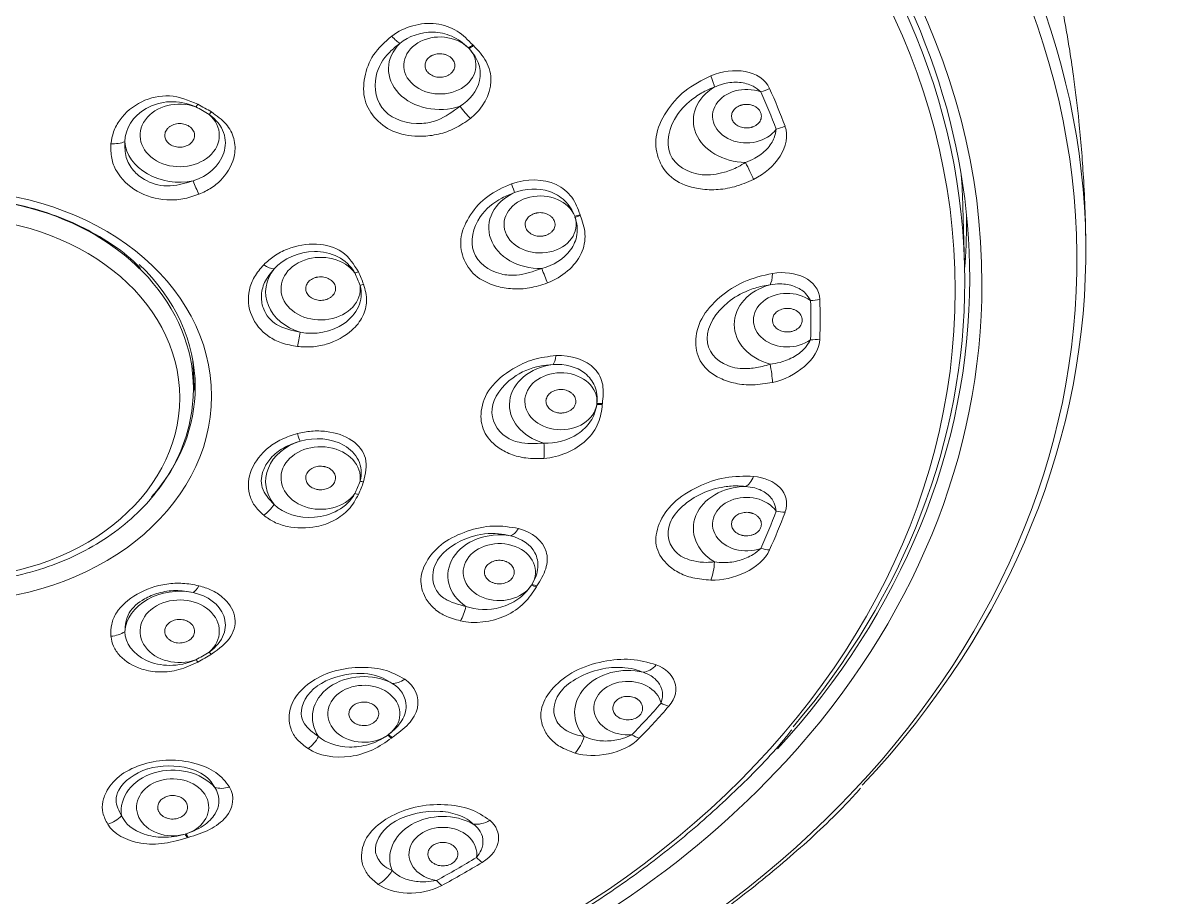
# Model space of a CAD drawing. Extents: x 0 to 1128, y 0 to 827.
# Drawn here: x 473.74 to 512.01, y 498.51 to 527.82 of the extents above; entities that cross this region are included whole.
import ezdxf

# ---------------------------------------------------------------- set-up
doc = ezdxf.new("R2010")
doc.units = 0
doc.header["$LTSCALE"] = 30
doc.header["$MEASUREMENT"] = 0
doc.layers.add('1', color=7, linetype='CONTINUOUS')

msp = doc.modelspace()

# ---------------------------------------------------------------- linework, layer by layer
at = {"layer": '1', "color": 7, "linetype": 'Continuous', "lineweight": 18}
for p, q in [((505.288, 519.757), (505.234, 521.65)), ((479.453, 515.557), (479.453, 516.042))]:
    msp.add_line(p, q, dxfattribs=at)
at = {"layer": '1', "color": 7, "linetype": 'Continuous', "lineweight": 13}
for centre, major_axis, ratio, start_param, end_param in [((471.353, 519.884), (37.699, 0), 0.790155, 5.156583, 10.55138), ((471.353, 519.075), (-34.52, 0), 0.790155, 3.141593, 6.283185), ((485.972, 527.762), (-0.475, 0.643), 0.18333, 2.072391, 2.769254), ((487.712, 526.39), (1.209, 0), 0.790155, 0.662184, 6.914598), ((487.712, 526.275), (-1.723, 0), 0.790155, 5.603381, 8.256586), ((471.353, 516.642), (21.895, 0), 0.790155, 0.645942, 0.647655), ((471.353, 516.628), (21.709, 0), 0.790155, 0.645942, 0.647655), ((496.523, 526.543), (-0.385, 0.923), 0.069891, 3.43752, 4.115548), ((497.982, 524.547), (-1.779, 0), 0.790155, 5.359245, 7.835444), ((497.982, 524.69), (1.136, 0), 0.790155, 1.132001, 5.779503), ((471.353, 517.853), (28.789, 0), 0.790155, 0.285362, 0.342957), ((471.353, 517.883), (-29.098, 0), 0.790155, 3.426954, 3.484549), ((478.994, 524.046), (1.328, 0), 0.790155, 1.151939, 7.016202), ((471.353, 515.742), (-14.424, 0), 0.790155, 4.064761, 4.10338), ((471.353, 515.736), (14.302, 0), 0.790155, 0.923169, 0.961787), ((488.589, 525.024), (-0.496, 0.628), 0.201371, 1.415733, 2.112596), ((476.643, 524.181), (-0.797, 0.065), 0.516767, 1.669693, 2.311148), ((478.994, 523.932), (-1.842, 0), 0.790155, 0.067887, 1.817068), ((497.937, 523.103), (-0.439, 0.898), 0.027536, 4.063541, 4.74157), ((471.353, 515.557), (-8.1, 0), 0.790155, 3.141593, 5.631894), ((479.568, 522.501), (-0.294, 0.744), 0.137649, 1.491595, 2.13305), ((489.956, 522.855), (-0.262, 0.756), 0.015481, 3.408453, 4.105317), ((491.07, 520.946), (-1.723, 0), 0.790155, 5.233782, 7.886987), ((491.07, 521.061), (1.209, 0), 0.790155, 0.292585, 6.544999), ((471.353, 516.628), (21.709, 0), 0.790155, 0.276343, 0.278056), ((471.353, 516.642), (21.895, 0), 0.790155, 0.276343, 0.278056), ((483.716, 518.91), (1.328, 0), 0.790155, 0.52362, 6.387883), ((483.716, 518.796), (-1.842, 0), 0.790155, 5.722754, 7.471935), ((481.72, 520.161), (-0.58, 0.551), 0.3757, 2.058773, 2.700229), ((471.353, 515.736), (14.302, 0), 0.790155, 0.29485, 0.333468), ((471.353, 515.742), (-14.424, 0), 0.790155, 3.436443, 3.475061), ((491.144, 519.555), (-0.285, 0.748), 0.006264, 1.527618, 2.224481), ((498.562, 519.988), (-0.155, 0.988), 0.252062, 3.38468, 4.062709), ((499.353, 517.71), (-1.779, 0), 0.790155, 5.045086, 7.521285), ((471.353, 519.075), (-34.52, 0), 0.790155, 2.51406, 3.141593), ((499.353, 517.853), (1.136, 0), 0.790155, 0.817842, 5.465344), ((471.353, 517.853), (28.789, 0), 0.790155, 6.254388, 6.311983), ((471.353, 517.883), (-29.098, 0), 0.790155, 3.112795, 3.17039), ((482.838, 517.444), (0.098, 0.794), 0.237725, 4.102152, 4.743607), ((491.427, 517.142), (-0.037, 0.799), 0.234951, 3.365531, 4.062394), ((491.765, 515.019), (-1.723, 0), 0.790155, 4.864183, 7.517388), ((498.562, 516.371), (-0.212, 0.977), 0.207528, 4.000239, 4.678268), ((491.765, 515.134), (1.209, 0), 0.790155, 6.206171, 12.458585), ((471.353, 516.628), (21.709, 0), 0.790155, 6.189929, 6.191642), ((471.353, 516.642), (21.895, 0), 0.790155, 6.189929, 6.191642), ((482.838, 514.551), (-0.208, 0.772), 0.056522, 2.257656, 2.899111), ((483.716, 512.447), (-1.842, 0), 0.790155, 5.094435, 6.843617), ((483.716, 512.562), (1.328, 0), 0.790155, 6.178487, 12.04275), ((491.026, 513.726), (-0.061, 0.798), 0.212439, 4.009316, 4.70618), ((471.353, 515.736), (14.302, 0), 0.790155, 5.949717, 5.988335), ((497.937, 513.256), (0.091, 0.996), 0.432054, 3.378193, 4.056222), ((471.353, 515.742), (-14.424, 0), 0.790155, 2.808124, 2.846742), ((497.982, 510.873), (-1.779, 0), 0.790155, 4.730926, 7.207126), ((497.982, 511.016), (1.136, 0), 0.790155, 0.503683, 5.151184), ((481.72, 511.833), (0.511, 0.615), 0.556904, 4.266721, 4.908177), ((471.353, 517.853), (28.789, 0), 0.790155, 5.940229, 5.997824), ((471.353, 517.883), (-29.098, 0), 0.790155, 2.798636, 2.856231), ((489.703, 509.293), (-1.723, 0), 0.790155, 4.494584, 7.147789), ((490.187, 511.395), (0.202, 0.774), 0.44544, 3.390589, 4.087452), ((489.703, 509.408), (1.209, 0), 0.790155, 5.836572, 12.088986), ((496.523, 509.816), (0.03, 1), 0.3897, 3.981884, 4.659913), ((471.353, 516.628), (21.709, 0), 0.790155, 5.82033, 5.822043), ((478.994, 507.311), (-1.842, 0), 0.790155, 4.466117, 6.215298), ((479.568, 509.493), (0.189, 0.777), 0.318853, 3.37933, 4.020785), ((471.353, 516.642), (21.895, 0), 0.790155, 5.82033, 5.822043), ((478.994, 507.426), (1.328, 0), 0.790155, 5.550169, 11.414432), ((488.252, 508.324), (0.177, 0.78), 0.425202, 4.026831, 4.723695), ((476.643, 507.813), (0.796, 0.078), 0.69797, 4.701126, 5.342581), ((471.353, 515.736), (14.302, 0), 0.790155, 5.321398, 5.360017), ((471.353, 515.742), (-14.424, 0), 0.790155, 2.179806, 2.218424), ((485.163, 504.543), (-1.723, 0), 0.790155, 4.124985, 6.77819), ((494.005, 504.705), (-1.779, 0), 0.790155, 4.416767, 6.892966), ((494.711, 507.005), (0.359, 0.933), 0.592247, 3.429012, 4.107041), ((485.163, 504.658), (1.209, 0), 0.790155, 5.466973, 11.719387), ((486.403, 506.39), (0.458, 0.656), 0.61852, 3.502348, 4.199211), ((494.005, 504.849), (1.136, 0), 0.790155, 0.189523, 4.837025), ((471.353, 517.853), (28.789, 0), 0.790155, 5.626069, 5.683664), ((471.353, 517.883), (-29.098, 0), 0.790155, 2.484477, 2.542072), ((483.195, 504.079), (0.431, 0.674), 0.60329, 4.128443, 4.825306), ((471.353, 516.628), (21.709, 0), 0.790155, 5.450731, 5.452444), ((471.353, 516.642), (21.895, 0), 0.790155, 5.450731, 5.452444), ((492.02, 504.079), (0.292, 0.956), 0.556219, 4.017305, 4.695334), ((478.758, 501.409), (-1.723, 0), 0.790155, 3.755386, 6.408591), ((478.758, 501.524), (1.209, 0), 0.790155, 5.097374, 11.349788), ((480.587, 502.803), (0.697, 0.393), 0.730817, 3.729164, 4.426027), ((476.538, 501.564), (0.676, 0.428), 0.72265, 4.3426, 5.039463), ((487.811, 499.811), (-1.779, 0), 0.790155, 4.102608, 6.578807), ((489.197, 501.849), (0.645, 0.764), 0.716961, 3.558568, 4.236597), ((471.353, 516.628), (21.709, 0), 0.790155, 5.081131, 5.082845), ((487.811, 499.954), (1.136, 0), 0.790155, 6.158549, 10.806051), ((471.353, 516.642), (21.895, 0), 0.790155, 5.081131, 5.082845), ((471.353, 517.853), (28.789, 0), 0.790155, 5.31191, 5.369505), ((471.353, 517.883), (-29.098, 0), 0.790155, 2.170317, 2.227912), ((485.494, 499.723), (0.575, 0.818), 0.690785, 4.125328, 4.803357)]:
    msp.add_ellipse(centre, major_axis=major_axis, ratio=ratio, start_param=start_param, end_param=end_param, dxfattribs=at)
at = {"layer": '1', "color": 7, "linetype": 'Continuous', "lineweight": 18}
for centre, major_axis, ratio, start_param, end_param in [((471.353, 519.24), (34.11, 0), 0.790155, 0, 3.141593), ((471.353, 520.166), (-37.999, 0), 0.790155, 2.502798, 3.799488), ((471.353, 519.154), (-33.944, 0), 0.790155, 3.141593, 3.806432), ((488.665, 527.467), (0.578, 0.553), 0.488794, 4.274683, 4.509098), ((488.688, 527.444), (-0.579, -0.552), 0.489427, 1.13396, 1.368375), ((498.465, 526.115), (-0.911, -0.412), 0.577214, 1.315641, 1.62953), ((479.534, 525.495), (0.386, 0.701), 0.350617, 4.145759, 4.299406), ((479.981, 525.239), (-0.41, -0.687), 0.369764, 1.0168, 1.170446), ((498.977, 524.87), (0.937, 0.348), 0.588121, 4.497406, 4.811294), ((471.353, 521.047), (-33.89, 0), 0.790155, 3.164173, 3.204425), ((492.227, 521.827), (0.752, 0.272), 0.589366, 4.502608, 4.737023), ((492.238, 521.799), (-0.753, -0.27), 0.589653, 1.362238, 1.596653), ((471.353, 521.17), (-34, 0), 0.790155, 3.141593, 3.150821), ((471.353, 521.17), (-34, 0), 0.790155, 3.082001, 3.141593), ((471.353, 515.608), (8.162, 0), 0.790155, 0, 0.691739), ((484.866, 519.925), (0.733, 0.321), 0.579144, 4.463746, 4.617392), ((485.037, 519.51), (-0.747, -0.287), 0.586457, 1.349092, 1.502739), ((471.353, 519.24), (34.11, 0), 0.790155, 5.658696, 6.283185), ((471.353, 519.154), (-33.944, 0), 0.790155, 2.551268, 3.141593), ((500.129, 519.121), (-0.999, -0.036), 0.612653, 1.548466, 1.862354), ((500.129, 517.811), (0.999, -0.036), 0.612653, 4.73472, 5.048608), ((471.353, 516.042), (8.1, 0), 0.790155, 0, 0.080209), ((471.353, 516.042), (8.15, 0), 0.790155, 6.195221, 6.272092), ((471.353, 515.608), (8.162, 0), 0.790155, 5.675484, 6.283185), ((492.967, 515.521), (-0.794, 0.094), 0.610244, 1.642903, 1.877318), ((492.97, 515.551), (0.795, -0.092), 0.610341, 4.783179, 5.017594), ((485.037, 512.943), (0.747, -0.287), 0.586457, 4.934093, 5.08774), ((484.866, 512.528), (-0.733, 0.321), 0.579144, 1.81944, 1.973086), ((498.977, 512.063), (-0.937, 0.348), 0.588121, 1.785779, 2.099668), ((498.465, 510.817), (0.911, -0.412), 0.577214, 4.967544, 5.281432), ((490.794, 509.486), (0.677, -0.426), 0.548886, 5.044741, 5.279156), ((490.777, 509.46), (-0.676, 0.427), 0.548418, 1.904211, 2.138626), ((479.981, 507.214), (0.41, -0.687), 0.369764, 5.266386, 5.420032), ((479.534, 506.958), (-0.386, 0.701), 0.350617, 2.137426, 2.291073), ((495.121, 505.631), (-0.756, 0.654), 0.50602, 1.983354, 2.297242), ((485.964, 504.432), (-0.467, 0.65), 0.412525, 2.091639, 2.326054), ((485.991, 504.452), (0.468, -0.649), 0.413301, 5.232558, 5.466973), ((494.146, 504.571), (0.716, -0.699), 0.485274, 5.154868, 5.468757), ((471.353, 519.075), (-34.52, 0), 0.790155, 0.629497, 2.51406), ((479.177, 501.118), (-0.234, 0.765), 0.220918, 2.197146, 2.431561), ((479.212, 501.129), (0.235, -0.765), 0.221897, 5.338424, 5.572839), ((488.938, 500.455), (-0.521, 0.854), 0.374386, 2.121555, 2.435444), ((487.597, 499.686), (0.475, -0.88), 0.345831, 5.28199, 5.595878)]:
    msp.add_ellipse(centre, major_axis=major_axis, ratio=ratio, start_param=start_param, end_param=end_param, dxfattribs=at)
at = {"layer": '1', "color": 7, "linetype": 'Continuous', "lineweight": 13}
for centre, major_axis in [((471.353, 518.862), (33.622, 0)), ((471.353, 515.309), (-8.709, 0)), ((471.353, 515.252), (7.641, 0))]:
    msp.add_ellipse(centre, major_axis=major_axis, ratio=0.790155, dxfattribs=at)
at = {"layer": '1', "color": 7, "linetype": 'Continuous', "lineweight": 18}
for points, knots in [([(509.351, 520.32), (509.345, 521.096), (509.297, 522.495), (509.145, 524.366), (508.977, 525.776), (508.831, 526.773), (508.71, 527.507), (508.597, 528.138), (508.474, 528.772), (508.262, 529.78), (507.922, 531.205), (507.354, 533.207), (506.594, 535.444), (505.653, 537.76), (504.68, 539.807), (503.896, 541.271), (503.334, 542.248), (502.909, 542.957), (502.352, 543.843), (501.53, 545.076), (500.325, 546.727), (499.345, 547.925), (498.775, 548.579)], [0, 0, 0, 0, 0.075311, 0.136171, 0.182256, 0.21336, 0.234183, 0.25491, 0.275875, 0.297078, 0.355152, 0.418363, 0.49946, 0.584913, 0.661635, 0.720158, 0.746456, 0.771986, 0.801818, 0.849529, 0.915719, 1, 1, 1, 1]), ([(488.015, 526.076), (488.028, 526.084), (488.054, 526.101), (488.1, 526.139), (488.15, 526.194), (488.191, 526.268), (488.22, 526.374), (488.203, 526.51), (488.101, 526.656), (487.96, 526.74), (487.829, 526.777), (487.727, 526.788), (487.624, 526.781), (487.526, 526.76), (487.459, 526.732), (487.419, 526.71), (487.392, 526.694), (487.325, 526.647), (487.243, 526.552), (487.208, 526.429), (487.215, 526.331), (487.237, 526.259), (487.276, 526.192), (487.348, 526.112), (487.472, 526.033), (487.656, 525.988), (487.816, 525.998), (487.919, 526.029), (487.975, 526.054), (488.002, 526.068), (488.015, 526.076)], [0, 0, 0, 0, 0.015625, 0.03125, 0.0625, 0.09375, 0.125, 0.1875, 0.25, 0.3125, 0.34375, 0.375, 0.40625, 0.4375, 0.46875, 0.476562, 0.484375, 0.5, 0.5625, 0.625, 0.65625, 0.6875, 0.71875, 0.75, 0.8125, 0.875, 0.9375, 0.96875, 0.984375, 1, 1, 1, 1]), ([(498.465, 525.503), (498.382, 525.571), (498.184, 525.735), (497.747, 525.848), (497.286, 525.817), (497.017, 525.71), (496.91, 525.668)], [0, 0, 0, 0, 0.208279, 0.500324, 0.801781, 1, 1, 1, 1]), ([(498.137, 524.314), (498.145, 524.316), (498.161, 524.321), (498.194, 524.331), (498.248, 524.353), (498.318, 524.394), (498.389, 524.455), (498.459, 524.55), (498.497, 524.688), (498.453, 524.855), (498.346, 524.971), (498.23, 525.036), (498.133, 525.07), (498.03, 525.086), (497.944, 525.085), (497.886, 525.078), (497.854, 525.072), (497.834, 525.067), (497.819, 525.063), (497.803, 525.059), (497.777, 525.05), (497.696, 525.019), (497.611, 524.962), (497.542, 524.882), (497.493, 524.793), (497.472, 524.674), (497.512, 524.532), (497.615, 524.409), (497.769, 524.322), (497.922, 524.292), (498.043, 524.296), (498.104, 524.306), (498.133, 524.313), (498.137, 524.314)], [0, 0, 0, 0, 0.007812, 0.015625, 0.03125, 0.0625, 0.09375, 0.125, 0.1875, 0.25, 0.3125, 0.34375, 0.375, 0.40625, 0.4375, 0.453125, 0.460938, 0.46875, 0.472656, 0.476562, 0.484375, 0.5, 0.5625, 0.59375, 0.625, 0.6875, 0.75, 0.8125, 0.875, 0.9375, 0.96875, 0.996094, 1, 1, 1, 1]), ([(479.399, 523.814), (479.408, 523.825), (479.426, 523.847), (479.457, 523.894), (479.484, 523.957), (479.497, 524.035), (479.487, 524.141), (479.425, 524.266), (479.282, 524.382), (479.092, 524.445), (478.921, 524.444), (478.793, 524.411), (478.705, 524.372), (478.642, 524.329), (478.605, 524.295), (478.585, 524.274), (478.558, 524.242), (478.525, 524.19), (478.49, 524.091), (478.493, 523.962), (478.568, 523.821), (478.705, 523.712), (478.885, 523.651), (479.081, 523.647), (479.234, 523.693), (479.337, 523.756), (479.379, 523.794), (479.399, 523.814)], [0, 0, 0, 0, 0.015625, 0.03125, 0.0625, 0.09375, 0.125, 0.1875, 0.25, 0.3125, 0.375, 0.40625, 0.4375, 0.46875, 0.484375, 0.492188, 0.5, 0.53125, 0.5625, 0.625, 0.6875, 0.75, 0.8125, 0.875, 0.9375, 0.96875, 1, 1, 1, 1]), ([(497.949, 523.141), (498.057, 523.184), (498.327, 523.29), (498.684, 523.572), (498.927, 523.928), (498.962, 524.16), (498.977, 524.257)], [0, 0, 0, 0, 0.200427, 0.49953, 0.790892, 1, 1, 1, 1]), ([(471.353, 521.958), (471.568, 521.958), (472.198, 521.939), (473.238, 521.812), (474.429, 521.515), (475.551, 521.082), (476.565, 520.518), (477.279, 520.009), (477.607, 519.672), (477.683, 519.588)], [0, 0, 0, 0, 0.088697, 0.260068, 0.431487, 0.602833, 0.774127, 0.945438, 1, 1, 1, 1]), ([(491.209, 520.682), (491.225, 520.685), (491.256, 520.694), (491.317, 520.716), (491.389, 520.753), (491.461, 520.811), (491.536, 520.901), (491.583, 521.033), (491.554, 521.198), (491.462, 521.317), (491.356, 521.388), (491.265, 521.428), (491.167, 521.451), (491.066, 521.459), (490.991, 521.452), (490.943, 521.443), (490.911, 521.436), (490.827, 521.411), (490.706, 521.346), (490.618, 521.242), (490.579, 521.148), (490.567, 521.075), (490.573, 521.001), (490.603, 520.906), (490.683, 520.797), (490.834, 520.702), (490.988, 520.666), (491.099, 520.665), (491.162, 520.672), (491.194, 520.678), (491.209, 520.682)], [0, 0, 0, 0, 0.015625, 0.03125, 0.0625, 0.09375, 0.125, 0.1875, 0.25, 0.3125, 0.34375, 0.375, 0.40625, 0.4375, 0.46875, 0.476562, 0.484375, 0.5, 0.5625, 0.625, 0.65625, 0.6875, 0.71875, 0.75, 0.8125, 0.875, 0.9375, 0.96875, 0.984375, 1, 1, 1, 1]), ([(485.037, 519.02), (485.102, 518.768), (485.08, 518.52), (484.885, 518.082), (484.713, 517.889), (484.087, 517.453), (483.517, 517.352), (483.029, 517.445)], [0, 0, 0, 0, 0.25, 0.25, 0.5, 0.5, 1, 1, 1, 1]), ([(483.871, 518.535), (483.887, 518.539), (483.918, 518.548), (483.978, 518.572), (484.046, 518.61), (484.115, 518.668), (484.186, 518.758), (484.229, 518.888), (484.2, 519.048), (484.092, 519.187), (483.953, 519.266), (483.825, 519.299), (483.725, 519.308), (483.642, 519.303), (483.586, 519.292), (483.555, 519.284), (483.509, 519.271), (483.444, 519.244), (483.342, 519.181), (483.248, 519.075), (483.204, 518.926), (483.234, 518.774), (483.334, 518.641), (483.49, 518.547), (483.648, 518.513), (483.777, 518.516), (483.84, 518.527), (483.871, 518.535)], [0, 0, 0, 0, 0.015625, 0.03125, 0.0625, 0.09375, 0.125, 0.1875, 0.25, 0.3125, 0.375, 0.40625, 0.4375, 0.46875, 0.484375, 0.492188, 0.5, 0.53125, 0.5625, 0.625, 0.6875, 0.75, 0.8125, 0.875, 0.9375, 0.96875, 1, 1, 1, 1]), ([(500.129, 518.508), (500.078, 518.593), (499.956, 518.798), (499.598, 519.009), (499.167, 519.091), (498.884, 519.053), (498.772, 519.038)], [0, 0, 0, 0, 0.208279, 0.500324, 0.801781, 1, 1, 1, 1]), ([(499.353, 517.458), (499.361, 517.458), (499.379, 517.458), (499.413, 517.461), (499.474, 517.468), (499.557, 517.489), (499.647, 517.531), (499.751, 517.604), (499.841, 517.725), (499.865, 517.895), (499.809, 518.032), (499.724, 518.122), (499.645, 518.177), (499.553, 518.218), (499.471, 518.239), (499.413, 518.246), (499.38, 518.248), (499.359, 518.248), (499.343, 518.248), (499.327, 518.248), (499.298, 518.246), (499.21, 518.236), (499.106, 518.203), (499.009, 518.143), (498.928, 518.071), (498.861, 517.962), (498.843, 517.818), (498.893, 517.675), (499.006, 517.556), (499.14, 517.49), (499.256, 517.463), (499.318, 517.458), (499.349, 517.458), (499.353, 517.458)], [0, 0, 0, 0, 0.007812, 0.015625, 0.03125, 0.0625, 0.09375, 0.125, 0.1875, 0.25, 0.3125, 0.34375, 0.375, 0.40625, 0.4375, 0.453125, 0.460938, 0.46875, 0.472656, 0.476562, 0.484375, 0.5, 0.5625, 0.59375, 0.625, 0.6875, 0.75, 0.8125, 0.875, 0.9375, 0.96875, 0.996094, 1, 1, 1, 1]), ([(498.772, 516.381), (498.885, 516.396), (499.168, 516.434), (499.598, 516.617), (499.955, 516.897), (500.078, 517.109), (500.129, 517.198)], [0, 0, 0, 0, 0.200427, 0.49953, 0.790892, 1, 1, 1, 1]), ([(464.882, 511.643), (464.889, 511.635), (465.121, 511.345), (465.72, 510.857), (466.672, 510.21), (467.753, 509.7), (468.916, 509.325), (470.138, 509.099), (471.389, 509.026), (472.641, 509.108), (473.862, 509.344), (475.025, 509.728), (476.101, 510.252), (477.065, 510.904), (477.892, 511.67), (478.562, 512.53), (479.058, 513.464), (479.362, 514.429), (479.447, 515.135), (479.453, 515.505), (479.453, 515.557)], [0, 0, 0, 0, 0.001863, 0.063469, 0.125304, 0.187297, 0.249386, 0.311528, 0.373702, 0.435903, 0.498134, 0.560396, 0.622683, 0.684966, 0.747192, 0.809278, 0.871128, 0.932666, 0.990473, 1, 1, 1, 1]), ([(491.722, 514.74), (491.738, 514.739), (491.771, 514.738), (491.838, 514.741), (491.922, 514.756), (492.015, 514.789), (492.127, 514.851), (492.231, 514.961), (492.279, 515.123), (492.248, 515.261), (492.182, 515.357), (492.115, 515.42), (492.034, 515.47), (491.943, 515.506), (491.87, 515.521), (491.821, 515.526), (491.789, 515.529), (491.699, 515.53), (491.556, 515.503), (491.426, 515.431), (491.347, 515.355), (491.303, 515.29), (491.274, 515.22), (491.259, 515.122), (491.283, 514.998), (491.381, 514.866), (491.508, 514.789), (491.611, 514.757), (491.673, 514.745), (491.705, 514.741), (491.722, 514.74)], [0, 0, 0, 0, 0.015625, 0.03125, 0.0625, 0.09375, 0.125, 0.1875, 0.25, 0.3125, 0.34375, 0.375, 0.40625, 0.4375, 0.46875, 0.476562, 0.484375, 0.5, 0.5625, 0.625, 0.65625, 0.6875, 0.71875, 0.75, 0.8125, 0.875, 0.9375, 0.96875, 0.984375, 1, 1, 1, 1]), ([(483.562, 512.186), (483.578, 512.182), (483.61, 512.175), (483.676, 512.167), (483.76, 512.166), (483.858, 512.18), (483.983, 512.22), (484.114, 512.305), (484.21, 512.449), (484.226, 512.611), (484.172, 512.74), (484.093, 512.826), (484.019, 512.88), (483.948, 512.914), (483.895, 512.931), (483.864, 512.939), (483.817, 512.95), (483.744, 512.959), (483.615, 512.955), (483.46, 512.913), (483.313, 512.812), (483.224, 512.675), (483.206, 512.521), (483.263, 512.373), (483.366, 512.272), (483.472, 512.214), (483.531, 512.194), (483.562, 512.186)], [0, 0, 0, 0, 0.015625, 0.03125, 0.0625, 0.09375, 0.125, 0.1875, 0.25, 0.3125, 0.375, 0.40625, 0.4375, 0.46875, 0.484375, 0.492188, 0.5, 0.53125, 0.5625, 0.625, 0.6875, 0.75, 0.8125, 0.875, 0.9375, 0.96875, 1, 1, 1, 1]), ([(498.977, 511.45), (498.962, 511.543), (498.927, 511.767), (498.683, 512.054), (498.325, 512.234), (498.056, 512.266), (497.949, 512.278)], [0, 0, 0, 0, 0.208279, 0.500324, 0.801781, 1, 1, 1, 1]), ([(497.828, 510.641), (497.836, 510.638), (497.853, 510.635), (497.886, 510.628), (497.947, 510.621), (498.034, 510.62), (498.136, 510.638), (498.264, 510.682), (498.397, 510.775), (498.486, 510.931), (498.486, 511.075), (498.44, 511.181), (498.387, 511.254), (498.316, 511.314), (498.246, 511.354), (498.193, 511.375), (498.163, 511.385), (498.143, 511.39), (498.128, 511.394), (498.112, 511.398), (498.084, 511.403), (497.996, 511.416), (497.884, 511.409), (497.768, 511.376), (497.663, 511.327), (497.557, 511.24), (497.484, 511.107), (497.476, 510.959), (497.536, 510.818), (497.638, 510.722), (497.738, 510.669), (497.795, 510.649), (497.824, 510.642), (497.828, 510.641)], [0, 0, 0, 0, 0.007812, 0.015625, 0.03125, 0.0625, 0.09375, 0.125, 0.1875, 0.25, 0.3125, 0.34375, 0.375, 0.40625, 0.4375, 0.453125, 0.460938, 0.46875, 0.472656, 0.476562, 0.484375, 0.5, 0.5625, 0.59375, 0.625, 0.6875, 0.75, 0.8125, 0.875, 0.9375, 0.96875, 0.996094, 1, 1, 1, 1]), ([(496.91, 509.751), (497.018, 509.739), (497.288, 509.707), (497.748, 509.778), (498.184, 509.96), (498.382, 510.132), (498.465, 510.204)], [0, 0, 0, 0, 0.200427, 0.49953, 0.790892, 1, 1, 1, 1]), ([(489.483, 509.054), (489.498, 509.048), (489.528, 509.037), (489.592, 509.021), (489.677, 509.011), (489.779, 509.015), (489.911, 509.042), (490.059, 509.115), (490.178, 509.251), (490.211, 509.389), (490.194, 509.498), (490.161, 509.575), (490.108, 509.645), (490.039, 509.704), (489.979, 509.739), (489.935, 509.758), (489.906, 509.77), (489.823, 509.796), (489.678, 509.812), (489.523, 509.782), (489.415, 509.733), (489.344, 509.686), (489.285, 509.629), (489.226, 509.542), (489.192, 509.419), (489.223, 509.269), (489.306, 509.16), (489.387, 509.1), (489.44, 509.072), (489.468, 509.059), (489.483, 509.054)], [0, 0, 0, 0, 0.015625, 0.03125, 0.0625, 0.09375, 0.125, 0.1875, 0.25, 0.3125, 0.34375, 0.375, 0.40625, 0.4375, 0.46875, 0.476562, 0.484375, 0.5, 0.5625, 0.625, 0.65625, 0.6875, 0.71875, 0.75, 0.8125, 0.875, 0.9375, 0.96875, 0.984375, 1, 1, 1, 1]), ([(478.59, 507.193), (478.599, 507.183), (478.62, 507.162), (478.667, 507.125), (478.734, 507.085), (478.825, 507.051), (478.955, 507.026), (479.125, 507.034), (479.309, 507.105), (479.443, 507.229), (479.494, 507.358), (479.495, 507.464), (479.475, 507.542), (479.443, 507.603), (479.413, 507.642), (479.394, 507.663), (479.364, 507.693), (479.312, 507.734), (479.204, 507.791), (479.048, 507.828), (478.854, 507.815), (478.68, 507.746), (478.551, 507.63), (478.486, 507.483), (478.495, 507.354), (478.538, 507.258), (478.57, 507.214), (478.59, 507.193)], [0, 0, 0, 0, 0.015625, 0.03125, 0.0625, 0.09375, 0.125, 0.1875, 0.25, 0.3125, 0.375, 0.40625, 0.4375, 0.46875, 0.484375, 0.492188, 0.5, 0.53125, 0.5625, 0.625, 0.6875, 0.75, 0.8125, 0.875, 0.9375, 0.96875, 1, 1, 1, 1]), ([(495.121, 505.018), (495.144, 505.11), (495.2, 505.332), (495.094, 505.663), (494.843, 505.919), (494.614, 506.013), (494.523, 506.05)], [0, 0, 0, 0, 0.208279, 0.500324, 0.801781, 1, 1, 1, 1]), ([(493.711, 504.529), (493.718, 504.525), (493.733, 504.517), (493.762, 504.503), (493.817, 504.481), (493.899, 504.46), (494.003, 504.451), (494.142, 504.462), (494.305, 504.518), (494.451, 504.644), (494.507, 504.781), (494.505, 504.894), (494.483, 504.976), (494.439, 505.051), (494.388, 505.105), (494.346, 505.138), (494.321, 505.155), (494.305, 505.165), (494.291, 505.173), (494.278, 505.18), (494.253, 505.192), (494.174, 505.225), (494.066, 505.246), (493.942, 505.243), (493.823, 505.222), (493.689, 505.165), (493.567, 505.057), (493.501, 504.918), (493.503, 504.769), (493.563, 504.653), (493.637, 504.578), (493.683, 504.546), (493.708, 504.531), (493.711, 504.529)], [0, 0, 0, 0, 0.007812, 0.015625, 0.03125, 0.0625, 0.09375, 0.125, 0.1875, 0.25, 0.3125, 0.34375, 0.375, 0.40625, 0.4375, 0.453125, 0.460938, 0.46875, 0.472656, 0.476562, 0.484375, 0.5, 0.5625, 0.59375, 0.625, 0.6875, 0.75, 0.8125, 0.875, 0.9375, 0.96875, 0.996094, 1, 1, 1, 1]), ([(484.796, 504.39), (484.807, 504.38), (484.83, 504.362), (484.883, 504.329), (484.957, 504.295), (485.054, 504.269), (485.19, 504.257), (485.361, 504.282), (485.534, 504.376), (485.628, 504.495), (485.662, 504.601), (485.666, 504.683), (485.649, 504.763), (485.612, 504.838), (485.571, 504.888), (485.54, 504.918), (485.517, 504.937), (485.452, 504.986), (485.324, 505.042), (485.166, 505.058), (485.043, 505.043), (484.955, 505.019), (484.874, 504.983), (484.779, 504.919), (484.691, 504.814), (484.651, 504.665), (484.679, 504.54), (484.728, 504.461), (484.764, 504.419), (484.785, 504.4), (484.796, 504.39)], [0, 0, 0, 0, 0.015625, 0.03125, 0.0625, 0.09375, 0.125, 0.1875, 0.25, 0.3125, 0.34375, 0.375, 0.40625, 0.4375, 0.46875, 0.476562, 0.484375, 0.5, 0.5625, 0.625, 0.65625, 0.6875, 0.71875, 0.75, 0.8125, 0.875, 0.9375, 0.96875, 0.984375, 1, 1, 1, 1]), ([(443.508, 503.776), (443.787, 503.444), (444.566, 502.566), (445.982, 501.221), (447.75, 499.757), (449.655, 498.405), (451.683, 497.17), (453.822, 496.059), (456.061, 495.079), (458.386, 494.235), (460.785, 493.533), (463.243, 492.975), (465.747, 492.566), (468.283, 492.307), (470.836, 492.2), (473.393, 492.246), (475.937, 492.443), (478.456, 492.792), (480.935, 493.29), (483.36, 493.935), (485.717, 494.722), (487.993, 495.648), (490.175, 496.708), (492.25, 497.894), (494.207, 499.202), (496.037, 500.622), (497.715, 502.153), (498.869, 503.328), (499.418, 504.011), (499.506, 504.124)], [0, 0, 0, 0, 0.02283, 0.061557, 0.100301, 0.139057, 0.177824, 0.216598, 0.255377, 0.29416, 0.332945, 0.371732, 0.410519, 0.449308, 0.488097, 0.526887, 0.565678, 0.60447, 0.643263, 0.682058, 0.720853, 0.759649, 0.798445, 0.83724, 0.876031, 0.914818, 0.953596, 0.992363, 1, 1, 1, 1]), ([(492.547, 503.9), (492.639, 503.863), (492.868, 503.768), (493.314, 503.727), (493.786, 503.794), (494.04, 503.91), (494.146, 503.958)], [0, 0, 0, 0, 0.200427, 0.49953, 0.790892, 1, 1, 1, 1]), ([(487.643, 492.942), (488.073, 493.104), (489.305, 493.59), (491.289, 494.482), (493.542, 495.67), (495.682, 496.984), (497.701, 498.413), (499.579, 499.958), (500.944, 501.216), (501.64, 501.979), (501.804, 502.164)], [0, 0, 0, 0, 0.077128, 0.223235, 0.369366, 0.515489, 0.6616, 0.807691, 0.953754, 1, 1, 1, 1]), ([(478.293, 501.379), (478.299, 501.367), (478.312, 501.343), (478.346, 501.297), (478.399, 501.245), (478.479, 501.193), (478.599, 501.142), (478.77, 501.118), (478.975, 501.155), (479.117, 501.239), (479.197, 501.329), (479.238, 501.404), (479.259, 501.484), (479.259, 501.564), (479.244, 501.622), (479.228, 501.659), (479.216, 501.683), (479.177, 501.747), (479.083, 501.836), (478.944, 501.897), (478.822, 501.918), (478.729, 501.921), (478.637, 501.91), (478.519, 501.877), (478.389, 501.804), (478.284, 501.677), (478.252, 501.552), (478.262, 501.465), (478.277, 501.416), (478.287, 501.391), (478.293, 501.379)], [0, 0, 0, 0, 0.015625, 0.03125, 0.0625, 0.09375, 0.125, 0.1875, 0.25, 0.3125, 0.34375, 0.375, 0.40625, 0.4375, 0.46875, 0.476562, 0.484375, 0.5, 0.5625, 0.625, 0.65625, 0.6875, 0.71875, 0.75, 0.8125, 0.875, 0.9375, 0.96875, 0.984375, 1, 1, 1, 1]), ([(488.938, 499.843), (488.997, 499.925), (489.138, 500.122), (489.18, 500.46), (489.062, 500.762), (488.895, 500.906), (488.829, 500.963)], [0, 0, 0, 0, 0.208279, 0.500324, 0.801781, 1, 1, 1, 1]), ([(487.406, 499.722), (487.411, 499.716), (487.422, 499.705), (487.444, 499.685), (487.487, 499.651), (487.558, 499.61), (487.653, 499.576), (487.79, 499.553), (487.967, 499.567), (488.154, 499.651), (488.261, 499.767), (488.304, 499.875), (488.314, 499.958), (488.302, 500.04), (488.275, 500.105), (488.248, 500.146), (488.231, 500.168), (488.219, 500.182), (488.209, 500.192), (488.199, 500.203), (488.181, 500.22), (488.119, 500.271), (488.024, 500.317), (487.905, 500.344), (487.784, 500.354), (487.633, 500.332), (487.475, 500.259), (487.358, 500.143), (487.302, 500.001), (487.313, 499.876), (487.355, 499.787), (487.386, 499.744), (487.404, 499.724), (487.406, 499.722)], [0, 0, 0, 0, 0.007812, 0.015625, 0.03125, 0.0625, 0.09375, 0.125, 0.1875, 0.25, 0.3125, 0.34375, 0.375, 0.40625, 0.4375, 0.453125, 0.460938, 0.46875, 0.472656, 0.476562, 0.484375, 0.5, 0.5625, 0.59375, 0.625, 0.6875, 0.75, 0.8125, 0.875, 0.9375, 0.96875, 0.996094, 1, 1, 1, 1]), ([(486.109, 499.401), (486.176, 499.344), (486.342, 499.2), (486.73, 499.054), (487.192, 499.005), (487.477, 499.053), (487.597, 499.073)], [0, 0, 0, 0, 0.200427, 0.49953, 0.790892, 1, 1, 1, 1])]:
    msp.add_open_spline(points, degree=3, knots=knots, dxfattribs=at)
at = {"layer": '1', "color": 7, "linetype": 'Continuous', "lineweight": 13}
for points, knots in [([(488.813, 527.079), (488.655, 527.245), (488.489, 527.414), (488.081, 527.669), (487.84, 527.755), (487.078, 527.848), (486.517, 527.686), (486.097, 527.376)], [0, 0, 0, 0, 0.25, 0.25, 0.5, 0.5, 1, 1, 1, 1]), ([(488.736, 524.615), (488.567, 524.497), (488.241, 524.267), (487.668, 524.068), (486.987, 523.986), (486.206, 524.089), (485.538, 524.551), (485.133, 525.216), (485.149, 525.996), (485.432, 526.782), (485.873, 527.176), (486.097, 527.376)], [0, 0, 0, 0, 0.087607, 0.169371, 0.250856, 0.377447, 0.501128, 0.621802, 0.747777, 0.872041, 1, 1, 1, 1]), ([(486.372, 527.131), (486.663, 527.366), (487.069, 527.516), (487.696, 527.501), (487.91, 527.456), (488.314, 527.278), (488.504, 527.143), (488.665, 526.977)], [0, 0, 0, 0, 0.5, 0.5, 0.75, 0.75, 1, 1, 1, 1]), ([(486.372, 527.131), (486.253, 527.037), (485.879, 526.743), (485.409, 525.93), (485.584, 525.162), (486.149, 524.573), (486.821, 524.356), (487.755, 524.56), (488.145, 524.845), (488.387, 525.023)], [0, 0, 0, 0, 0.080562, 0.253207, 0.499831, 0.500495, 0.747529, 0.843295, 1, 1, 1, 1]), ([(488.736, 524.615), (489.145, 524.939), (489.41, 525.406), (489.428, 526.095), (489.371, 526.32), (489.154, 526.72), (488.996, 526.888), (488.836, 527.055)], [0, 0, 0, 0, 0.5, 0.5, 0.75, 0.75, 1, 1, 1, 1]), ([(488.688, 526.954), (488.847, 526.784), (488.957, 526.606), (489.073, 526.241), (489.078, 526.057), (488.963, 525.533), (488.713, 525.224), (488.387, 525.023)], [0, 0, 0, 0, 0.25, 0.25, 0.5, 0.5, 1, 1, 1, 1]), ([(498.222, 522.57), (498.011, 522.479), (497.602, 522.303), (496.96, 522.205), (496.247, 522.25), (495.496, 522.515), (495.003, 523.175), (494.879, 524.005), (495.25, 524.844), (495.893, 525.592), (496.487, 525.892), (496.793, 526.047)], [0, 0, 0, 0, 0.087456, 0.169153, 0.25014, 0.377375, 0.499739, 0.622279, 0.749894, 0.871256, 1, 1, 1, 1]), ([(496.91, 525.668), (496.822, 525.633), (496.581, 525.535), (496.128, 525.255), (495.444, 524.602), (495.265, 523.802), (495.58, 523.037), (496.253, 522.64), (497.156, 522.762), (497.646, 522.95), (497.869, 523.091), (497.949, 523.141)], [0, 0, 0, 0, 0.046355, 0.127416, 0.254336, 0.50001, 0.500136, 0.746142, 0.872777, 0.954138, 1, 1, 1, 1]), ([(476.688, 523.765), (476.711, 523.901), (476.758, 524.182), (477.053, 524.705), (477.658, 525.235), (478.699, 525.468), (479.294, 525.219), (479.604, 525.09)], [0, 0, 0, 0, 0.121003, 0.24993, 0.500418, 0.740079, 1, 1, 1, 1]), ([(477.156, 523.833), (477.166, 524.26), (477.422, 524.692), (478.103, 525.079), (478.373, 525.16), (478.945, 525.189), (479.249, 525.132), (479.534, 525.005)], [0, 0, 0, 0, 0.5, 0.5, 0.75, 0.75, 1, 1, 1, 1]), ([(479.981, 524.748), (480.22, 524.575), (480.386, 524.363), (480.544, 523.916), (480.541, 523.678), (480.332, 523.027), (479.924, 522.675), (479.443, 522.52)], [0, 0, 0, 0, 0.25, 0.25, 0.5, 0.5, 1, 1, 1, 1]), ([(480.055, 524.831), (480.233, 524.705), (480.573, 524.466), (480.848, 523.945), (480.871, 523.286), (480.557, 522.693), (480.077, 522.275), (479.783, 522.138), (479.639, 522.071)], [0, 0, 0, 0, 0.178327, 0.339125, 0.500023, 0.752204, 0.878517, 1, 1, 1, 1]), ([(479.639, 522.071), (479.46, 522.011), (479.111, 521.895), (478.378, 521.858), (477.515, 522.118), (476.911, 522.699), (476.685, 523.287), (476.687, 523.602), (476.688, 523.765)], [0, 0, 0, 0, 0.130106, 0.252927, 0.499594, 0.746402, 0.869479, 1, 1, 1, 1]), ([(477.156, 523.833), (477.156, 523.655), (477.156, 523.31), (477.414, 522.865), (477.86, 522.491), (478.593, 522.271), (479.15, 522.434), (479.443, 522.52)], [0, 0, 0, 0, 0.179168, 0.347393, 0.501625, 0.737142, 1, 1, 1, 1]), ([(491.313, 519.099), (491.114, 519.035), (490.729, 518.911), (490.138, 518.884), (489.498, 518.997), (488.847, 519.31), (488.445, 519.931), (488.361, 520.668), (488.7, 521.396), (489.277, 522.055), (489.833, 522.302), (490.115, 522.427)], [0, 0, 0, 0, 0.087607, 0.169371, 0.250856, 0.377447, 0.501128, 0.621802, 0.747777, 0.872041, 1, 1, 1, 1]), ([(492.406, 521.39), (492.334, 521.59), (492.257, 521.795), (491.999, 522.149), (491.821, 522.296), (491.182, 522.596), (490.616, 522.601), (490.115, 522.427)], [0, 0, 0, 0, 0.25, 0.25, 0.5, 0.5, 1, 1, 1, 1]), ([(490.212, 522.127), (490.069, 522.072), (489.622, 521.899), (488.876, 521.266), (488.716, 520.496), (488.973, 519.785), (489.478, 519.394), (490.384, 519.326), (490.842, 519.486), (491.127, 519.586)], [0, 0, 0, 0, 0.080562, 0.253207, 0.499831, 0.500495, 0.747529, 0.843295, 1, 1, 1, 1]), ([(490.212, 522.127), (490.576, 522.266), (491.006, 522.292), (491.57, 522.1), (491.746, 521.998), (492.038, 521.718), (492.153, 521.537), (492.227, 521.337)], [0, 0, 0, 0, 0.5, 0.5, 0.75, 0.75, 1, 1, 1, 1]), ([(492.238, 521.308), (492.309, 521.105), (492.33, 520.907), (492.274, 520.533), (492.198, 520.36), (491.866, 519.902), (491.507, 519.683), (491.127, 519.586)], [0, 0, 0, 0, 0.25, 0.25, 0.5, 0.5, 1, 1, 1, 1]), ([(491.313, 519.099), (491.811, 519.289), (492.24, 519.654), (492.542, 520.296), (492.586, 520.523), (492.559, 520.958), (492.489, 521.16), (492.416, 521.362)], [0, 0, 0, 0, 0.5, 0.5, 0.75, 0.75, 1, 1, 1, 1]), ([(481.809, 519.71), (481.92, 519.812), (482.15, 520.022), (482.737, 520.319), (483.57, 520.48), (484.538, 520.197), (484.83, 519.72), (484.982, 519.472)], [0, 0, 0, 0, 0.121003, 0.24993, 0.500418, 0.740079, 1, 1, 1, 1]), ([(482.156, 519.569), (482.465, 519.914), (482.971, 520.151), (483.782, 520.155), (484.054, 520.097), (484.529, 519.857), (484.731, 519.67), (484.866, 519.435)], [0, 0, 0, 0, 0.5, 0.5, 0.75, 0.75, 1, 1, 1, 1]), ([(482.936, 516.969), (482.756, 517.002), (482.407, 517.065), (481.813, 517.369), (481.321, 517.976), (481.251, 518.73), (481.479, 519.318), (481.697, 519.577), (481.809, 519.71)], [0, 0, 0, 0, 0.130106, 0.252927, 0.499594, 0.746402, 0.869479, 1, 1, 1, 1]), ([(482.156, 519.569), (482.036, 519.422), (481.804, 519.136), (481.702, 518.651), (481.793, 518.139), (482.208, 517.625), (482.746, 517.507), (483.029, 517.445)], [0, 0, 0, 0, 0.179168, 0.347393, 0.501625, 0.737142, 1, 1, 1, 1]), ([(498.853, 515.765), (498.633, 515.729), (498.206, 515.657), (497.601, 515.715), (496.985, 515.927), (496.415, 516.355), (496.283, 516.862), (496.282, 517.372), (496.415, 517.93), (497.05, 518.64), (497.892, 519.2), (498.527, 519.346), (498.853, 519.421)], [0, 0, 0, 0, 0.087458, 0.169158, 0.250147, 0.37738, 0.499751, 0.500394, 0.622942, 0.750385, 0.871489, 1, 1, 1, 1]), ([(485.154, 519.054), (485.206, 518.869), (485.305, 518.516), (485.16, 517.963), (484.725, 517.409), (484.075, 517.063), (483.416, 516.938), (483.094, 516.959), (482.936, 516.969)], [0, 0, 0, 0, 0.178327, 0.339125, 0.500023, 0.752204, 0.878517, 1, 1, 1, 1]), ([(498.772, 519.038), (498.683, 519.025), (498.438, 518.988), (497.942, 518.827), (497.108, 518.364), (496.661, 517.642), (496.661, 516.837), (497.11, 516.3), (497.944, 516.205), (498.44, 516.27), (498.684, 516.352), (498.772, 516.381)], [0, 0, 0, 0, 0.046355, 0.127416, 0.254336, 0.50001, 0.500136, 0.746142, 0.872777, 0.954138, 1, 1, 1, 1]), ([(491.195, 513.22), (490.992, 513.215), (490.601, 513.206), (490.07, 513.344), (489.559, 513.627), (489.125, 514.102), (489.041, 514.827), (489.337, 515.62), (490.057, 516.2), (490.841, 516.576), (491.343, 516.635), (491.599, 516.665)], [0, 0, 0, 0, 0.087565, 0.16929, 0.250736, 0.377265, 0.500887, 0.639925, 0.78603, 0.891403, 1, 1, 1, 1]), ([(493.155, 515.06), (493.179, 515.267), (493.201, 515.48), (493.129, 515.883), (493.037, 516.07), (492.608, 516.528), (492.114, 516.689), (491.599, 516.665)], [0, 0, 0, 0, 0.25, 0.25, 0.5, 0.5, 1, 1, 1, 1]), ([(491.505, 516.365), (491.358, 516.353), (490.897, 516.314), (489.977, 515.926), (489.503, 515.25), (489.418, 514.514), (489.688, 514.009), (490.442, 513.696), (490.907, 513.719), (491.196, 513.734)], [0, 0, 0, 0, 0.080562, 0.253207, 0.499831, 0.500495, 0.747529, 0.843295, 1, 1, 1, 1]), ([(491.505, 516.365), (491.892, 516.393), (492.289, 516.296), (492.713, 515.959), (492.827, 515.814), (492.968, 515.47), (492.993, 515.268), (492.97, 515.06)], [0, 0, 0, 0, 0.5, 0.5, 0.75, 0.75, 1, 1, 1, 1]), ([(491.195, 513.22), (491.713, 513.259), (492.249, 513.482), (492.795, 513.999), (492.933, 514.199), (493.1, 514.614), (493.127, 514.822), (493.152, 515.031)], [0, 0, 0, 0, 0.5, 0.5, 0.75, 0.75, 1, 1, 1, 1]), ([(492.967, 515.031), (492.94, 514.821), (492.87, 514.63), (492.65, 514.297), (492.503, 514.157), (491.998, 513.822), (491.579, 513.718), (491.196, 513.734)], [0, 0, 0, 0, 0.25, 0.25, 0.5, 0.5, 1, 1, 1, 1]), ([(481.809, 511.311), (481.697, 511.418), (481.48, 511.627), (481.252, 512.142), (481.32, 512.858), (481.811, 513.504), (482.405, 513.88), (482.756, 513.993), (482.936, 514.052)], [0, 0, 0, 0, 0.130106, 0.252927, 0.499594, 0.746402, 0.869479, 1, 1, 1, 1]), ([(482.936, 514.052), (483.093, 514.085), (483.417, 514.153), (484.073, 514.13), (484.815, 513.887), (485.34, 513.221), (485.218, 512.701), (485.154, 512.43)], [0, 0, 0, 0, 0.121003, 0.24993, 0.500418, 0.740079, 1, 1, 1, 1]), ([(483.029, 513.798), (482.835, 513.731), (482.459, 513.602), (482.037, 513.251), (481.739, 512.792), (481.677, 512.188), (481.99, 511.851), (482.156, 511.673)], [0, 0, 0, 0, 0.179168, 0.347393, 0.501625, 0.737142, 1, 1, 1, 1]), ([(483.029, 513.798), (483.519, 513.938), (484.081, 513.9), (484.714, 513.533), (484.883, 513.362), (485.079, 512.95), (485.102, 512.705), (485.037, 512.452)], [0, 0, 0, 0, 0.5, 0.5, 0.75, 0.75, 1, 1, 1, 1]), ([(496.793, 509.14), (496.584, 509.157), (496.182, 509.189), (495.673, 509.386), (495.214, 509.732), (494.881, 510.276), (495, 511.031), (495.491, 511.767), (496.329, 512.296), (497.289, 512.632), (497.905, 512.622), (498.222, 512.617)], [0, 0, 0, 0, 0.087456, 0.169153, 0.25014, 0.377375, 0.499739, 0.622279, 0.749894, 0.871256, 1, 1, 1, 1]), ([(497.949, 512.278), (497.868, 512.286), (497.644, 512.308), (497.153, 512.27), (496.251, 512.025), (495.58, 511.443), (495.265, 510.677), (495.445, 510.062), (496.13, 509.777), (496.582, 509.723), (496.823, 509.744), (496.91, 509.751)], [0, 0, 0, 0, 0.046355, 0.127416, 0.254336, 0.50001, 0.500136, 0.746142, 0.872777, 0.954138, 1, 1, 1, 1]), ([(484.982, 512.011), (484.887, 511.837), (484.707, 511.506), (484.198, 511.12), (483.472, 510.865), (482.733, 510.875), (482.148, 511.069), (481.92, 511.231), (481.809, 511.311)], [0, 0, 0, 0, 0.178327, 0.339125, 0.500023, 0.752204, 0.878517, 1, 1, 1, 1]), ([(484.866, 512.037), (484.732, 511.804), (484.531, 511.612), (484.056, 511.346), (483.782, 511.268), (482.977, 511.199), (482.464, 511.376), (482.156, 511.673)], [0, 0, 0, 0, 0.25, 0.25, 0.5, 0.5, 1, 1, 1, 1]), ([(488.396, 507.772), (488.218, 507.823), (487.872, 507.923), (487.475, 508.198), (487.161, 508.603), (487.003, 509.165), (487.254, 509.832), (487.801, 510.427), (488.61, 510.803), (489.513, 511.009), (490.067, 510.916), (490.348, 510.869)], [0, 0, 0, 0, 0.087607, 0.169371, 0.250856, 0.377447, 0.501128, 0.621802, 0.747777, 0.872041, 1, 1, 1, 1]), ([(490.076, 510.623), (489.945, 510.651), (489.533, 510.742), (488.562, 510.633), (487.839, 510.134), (487.423, 509.472), (487.42, 508.927), (487.922, 508.429), (488.331, 508.323), (488.585, 508.258)], [0, 0, 0, 0, 0.080562, 0.253207, 0.499831, 0.500495, 0.747529, 0.843295, 1, 1, 1, 1]), ([(490.076, 510.623), (490.434, 510.54), (490.745, 510.339), (490.971, 509.906), (491.008, 509.739), (490.978, 509.378), (490.91, 509.183), (490.794, 508.996)], [0, 0, 0, 0, 0.5, 0.5, 0.75, 0.75, 1, 1, 1, 1]), ([(490.96, 508.944), (491.077, 509.13), (491.195, 509.322), (491.318, 509.717), (491.325, 509.917), (491.163, 510.462), (490.808, 510.749), (490.348, 510.869)], [0, 0, 0, 0, 0.25, 0.25, 0.5, 0.5, 1, 1, 1, 1]), ([(476.688, 507.257), (476.687, 507.393), (476.685, 507.658), (476.911, 508.174), (477.512, 508.718), (478.375, 509.016), (479.11, 509.051), (479.459, 508.985), (479.639, 508.95)], [0, 0, 0, 0, 0.130106, 0.252927, 0.499594, 0.746402, 0.869479, 1, 1, 1, 1]), ([(479.443, 508.723), (479.249, 508.756), (478.872, 508.82), (478.29, 508.727), (477.717, 508.492), (477.202, 508.035), (477.172, 507.626), (477.156, 507.41)], [0, 0, 0, 0, 0.179168, 0.347393, 0.501625, 0.737142, 1, 1, 1, 1]), ([(479.443, 508.723), (479.926, 508.613), (480.33, 508.328), (480.542, 507.744), (480.544, 507.529), (480.387, 507.107), (480.222, 506.898), (479.981, 506.724)], [0, 0, 0, 0, 0.5, 0.5, 0.75, 0.75, 1, 1, 1, 1]), ([(479.639, 508.95), (479.781, 508.906), (480.076, 508.816), (480.549, 508.503), (480.918, 507.975), (480.8, 507.204), (480.31, 506.841), (480.055, 506.652)], [0, 0, 0, 0, 0.121003, 0.24993, 0.500418, 0.740079, 1, 1, 1, 1]), ([(488.396, 507.772), (488.866, 507.665), (489.436, 507.724), (490.152, 508.055), (490.365, 508.203), (490.704, 508.543), (490.825, 508.729), (490.943, 508.917)], [0, 0, 0, 0, 0.5, 0.5, 0.75, 0.75, 1, 1, 1, 1]), ([(490.777, 508.969), (490.656, 508.781), (490.503, 508.624), (490.149, 508.375), (489.951, 508.286), (489.342, 508.116), (488.92, 508.136), (488.585, 508.258)], [0, 0, 0, 0, 0.25, 0.25, 0.5, 0.5, 1, 1, 1, 1]), ([(479.604, 506.394), (479.399, 506.297), (479.008, 506.112), (478.33, 506.031), (477.589, 506.152), (477.044, 506.492), (476.756, 506.911), (476.71, 507.143), (476.688, 507.257)], [0, 0, 0, 0, 0.178327, 0.339125, 0.500023, 0.752204, 0.878517, 1, 1, 1, 1]), ([(479.534, 506.467), (479.251, 506.341), (478.948, 506.279), (478.375, 506.282), (478.102, 506.344), (477.427, 506.655), (477.166, 507.031), (477.156, 507.41)], [0, 0, 0, 0, 0.25, 0.25, 0.5, 0.5, 1, 1, 1, 1]), ([(492.242, 503.342), (492.066, 503.407), (491.727, 503.532), (491.364, 503.838), (491.107, 504.274), (491.044, 504.867), (491.467, 505.555), (492.207, 506.137), (493.166, 506.441), (494.15, 506.533), (494.685, 506.379), (494.961, 506.299)], [0, 0, 0, 0, 0.087456, 0.169153, 0.25014, 0.377375, 0.499739, 0.622279, 0.749894, 0.871256, 1, 1, 1, 1]), ([(483.296, 503.49), (483.165, 503.587), (482.913, 503.775), (482.702, 504.141), (482.628, 504.603), (482.767, 505.167), (483.316, 505.716), (484.088, 506.116), (484.981, 506.241), (485.872, 506.182), (486.31, 505.943), (486.532, 505.821)], [0, 0, 0, 0, 0.087607, 0.169371, 0.250856, 0.377447, 0.501128, 0.621802, 0.747777, 0.872041, 1, 1, 1, 1]), ([(486.118, 505.676), (486.02, 505.739), (485.713, 505.935), (484.823, 506.102), (483.948, 505.838), (483.257, 505.34), (482.983, 504.836), (483.164, 504.237), (483.462, 504.027), (483.647, 503.896)], [0, 0, 0, 0, 0.080562, 0.253207, 0.499831, 0.500495, 0.747529, 0.843295, 1, 1, 1, 1]), ([(494.523, 506.05), (494.457, 506.076), (494.277, 506.149), (493.839, 506.227), (492.957, 506.205), (492.127, 505.811), (491.528, 505.16), (491.422, 504.535), (491.89, 504.105), (492.255, 503.949), (492.47, 503.913), (492.547, 503.9)], [0, 0, 0, 0, 0.046355, 0.127416, 0.254336, 0.50001, 0.500136, 0.746142, 0.872777, 0.954138, 1, 1, 1, 1]), ([(486.118, 505.676), (486.399, 505.5), (486.581, 505.226), (486.58, 504.759), (486.534, 504.594), (486.338, 504.266), (486.185, 504.104), (485.991, 503.962)], [0, 0, 0, 0, 0.5, 0.5, 0.75, 0.75, 1, 1, 1, 1]), ([(486.117, 503.867), (486.311, 504.007), (486.508, 504.153), (486.811, 504.485), (486.915, 504.669), (487.042, 505.219), (486.874, 505.583), (486.532, 505.821)], [0, 0, 0, 0, 0.25, 0.25, 0.5, 0.5, 1, 1, 1, 1]), ([(483.296, 503.49), (483.654, 503.261), (484.181, 503.158), (484.97, 503.266), (485.23, 503.345), (485.694, 503.566), (485.892, 503.706), (486.089, 503.847)], [0, 0, 0, 0, 0.5, 0.5, 0.75, 0.75, 1, 1, 1, 1]), ([(485.964, 503.942), (485.765, 503.801), (485.55, 503.698), (485.11, 503.567), (484.888, 503.539), (484.257, 503.553), (483.888, 503.69), (483.647, 503.896)], [0, 0, 0, 0, 0.25, 0.25, 0.5, 0.5, 1, 1, 1, 1]), ([(476.583, 500.954), (476.518, 501.08), (476.392, 501.323), (476.396, 501.719), (476.572, 502.166), (476.989, 502.648), (477.762, 503.002), (478.655, 503.156), (479.512, 503.023), (480.269, 502.72), (480.533, 502.377), (480.666, 502.204)], [0, 0, 0, 0, 0.087607, 0.169371, 0.250856, 0.377447, 0.501128, 0.621802, 0.747777, 0.872041, 1, 1, 1, 1]), ([(480.167, 502.193), (480.115, 502.278), (479.954, 502.544), (479.265, 502.943), (478.356, 502.943), (477.484, 502.676), (476.976, 502.288), (476.811, 501.686), (476.958, 501.41), (477.049, 501.239)], [0, 0, 0, 0, 0.080562, 0.253207, 0.499831, 0.500495, 0.747529, 0.843295, 1, 1, 1, 1]), ([(480.167, 502.193), (480.332, 501.951), (480.361, 501.646), (480.132, 501.214), (480.011, 501.072), (479.675, 500.823), (479.458, 500.716), (479.212, 500.639)], [0, 0, 0, 0, 0.5, 0.5, 0.75, 0.75, 1, 1, 1, 1]), ([(479.279, 500.515), (479.524, 500.59), (479.775, 500.67), (480.216, 500.892), (480.404, 501.033), (480.803, 501.505), (480.844, 501.888), (480.666, 502.204)], [0, 0, 0, 0, 0.25, 0.25, 0.5, 0.5, 1, 1, 1, 1]), ([(485.646, 498.939), (485.52, 499.041), (485.278, 499.24), (485.096, 499.614), (485.066, 500.085), (485.279, 500.66), (485.964, 501.209), (486.882, 501.583), (487.867, 501.644), (488.779, 501.499), (489.181, 501.228), (489.389, 501.088)], [0, 0, 0, 0, 0.087456, 0.169153, 0.25014, 0.377375, 0.499739, 0.622279, 0.749894, 0.871256, 1, 1, 1, 1]), ([(488.829, 500.963), (488.785, 501.003), (488.665, 501.113), (488.323, 501.289), (487.548, 501.475), (486.64, 501.298), (485.816, 500.825), (485.435, 500.261), (485.64, 499.747), (485.882, 499.515), (486.049, 499.431), (486.109, 499.401)], [0, 0, 0, 0, 0.046355, 0.127416, 0.254336, 0.50001, 0.500136, 0.746142, 0.872777, 0.954138, 1, 1, 1, 1]), ([(479.177, 500.628), (478.928, 500.553), (478.68, 500.518), (478.213, 500.521), (477.997, 500.559), (477.429, 500.749), (477.163, 500.98), (477.049, 501.239)], [0, 0, 0, 0, 0.25, 0.25, 0.5, 0.5, 1, 1, 1, 1]), ([(476.583, 500.954), (476.78, 500.643), (477.193, 500.401), (477.949, 500.281), (478.221, 500.281), (478.748, 500.356), (478.997, 500.429), (479.244, 500.505)], [0, 0, 0, 0, 0.5, 0.5, 0.75, 0.75, 1, 1, 1, 1])]:
    msp.add_open_spline(points, degree=3, knots=knots, dxfattribs=at)
for points in [[(498.756, 525.615), (498.466, 526.254), (497.529, 526.354), (496.793, 526.047)], [(498.222, 522.57), (498.939, 522.92), (499.516, 523.701), (499.273, 524.355)], [(500.438, 518.545), (500.413, 519.224), (499.619, 519.541), (498.853, 519.421)], [(498.853, 515.765), (499.616, 515.93), (500.413, 516.539), (500.438, 517.221)], [(499.273, 511.411), (499.515, 512.063), (498.941, 512.551), (498.222, 512.617)], [(496.793, 509.14), (497.527, 509.118), (498.465, 509.509), (498.756, 510.152)], [(495.376, 504.91), (495.861, 505.471), (495.563, 506.068), (494.961, 506.299)], [(492.242, 503.342), (492.876, 503.148), (493.863, 503.299), (494.391, 503.839)], [(489.126, 499.679), (489.807, 500.094), (489.815, 500.728), (489.389, 501.088)], [(485.646, 498.939), (486.117, 498.607), (487.058, 498.516), (487.771, 498.901)]]:
    msp.add_open_spline(points, degree=3, dxfattribs=at)

doc.saveas('drawing.dxf')
